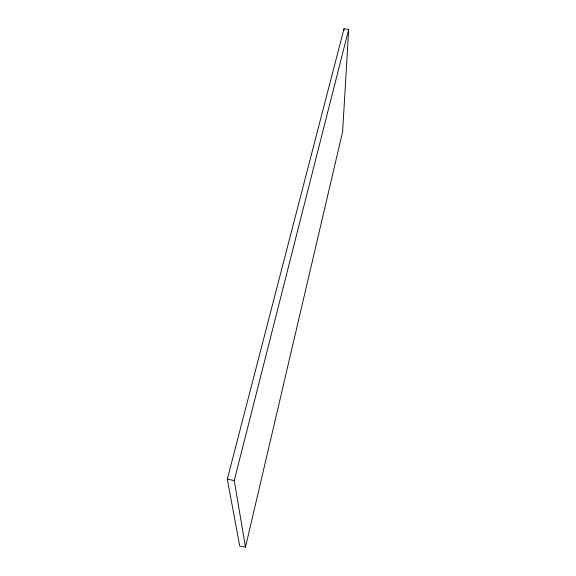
<?xml version="1.0" encoding="UTF-8"?>
<svg xmlns="http://www.w3.org/2000/svg" width="576" height="576" viewBox="0 0 576 576"><rect width="100%" height="100%" fill="white"/><g stroke="black" fill="none" stroke-linecap="round" stroke-linejoin="round"><path stroke-width="0.86" d="M343.901 30.6L343.994 28.8L348.703 29.398L342.612 131.782L245.477 547.2L239.717 546.041L227.297 479.189L343.994 28.8M245.477 547.2L234.252 480.528L348.703 29.398M227.297 479.189L234.252 480.528"/></g></svg>
